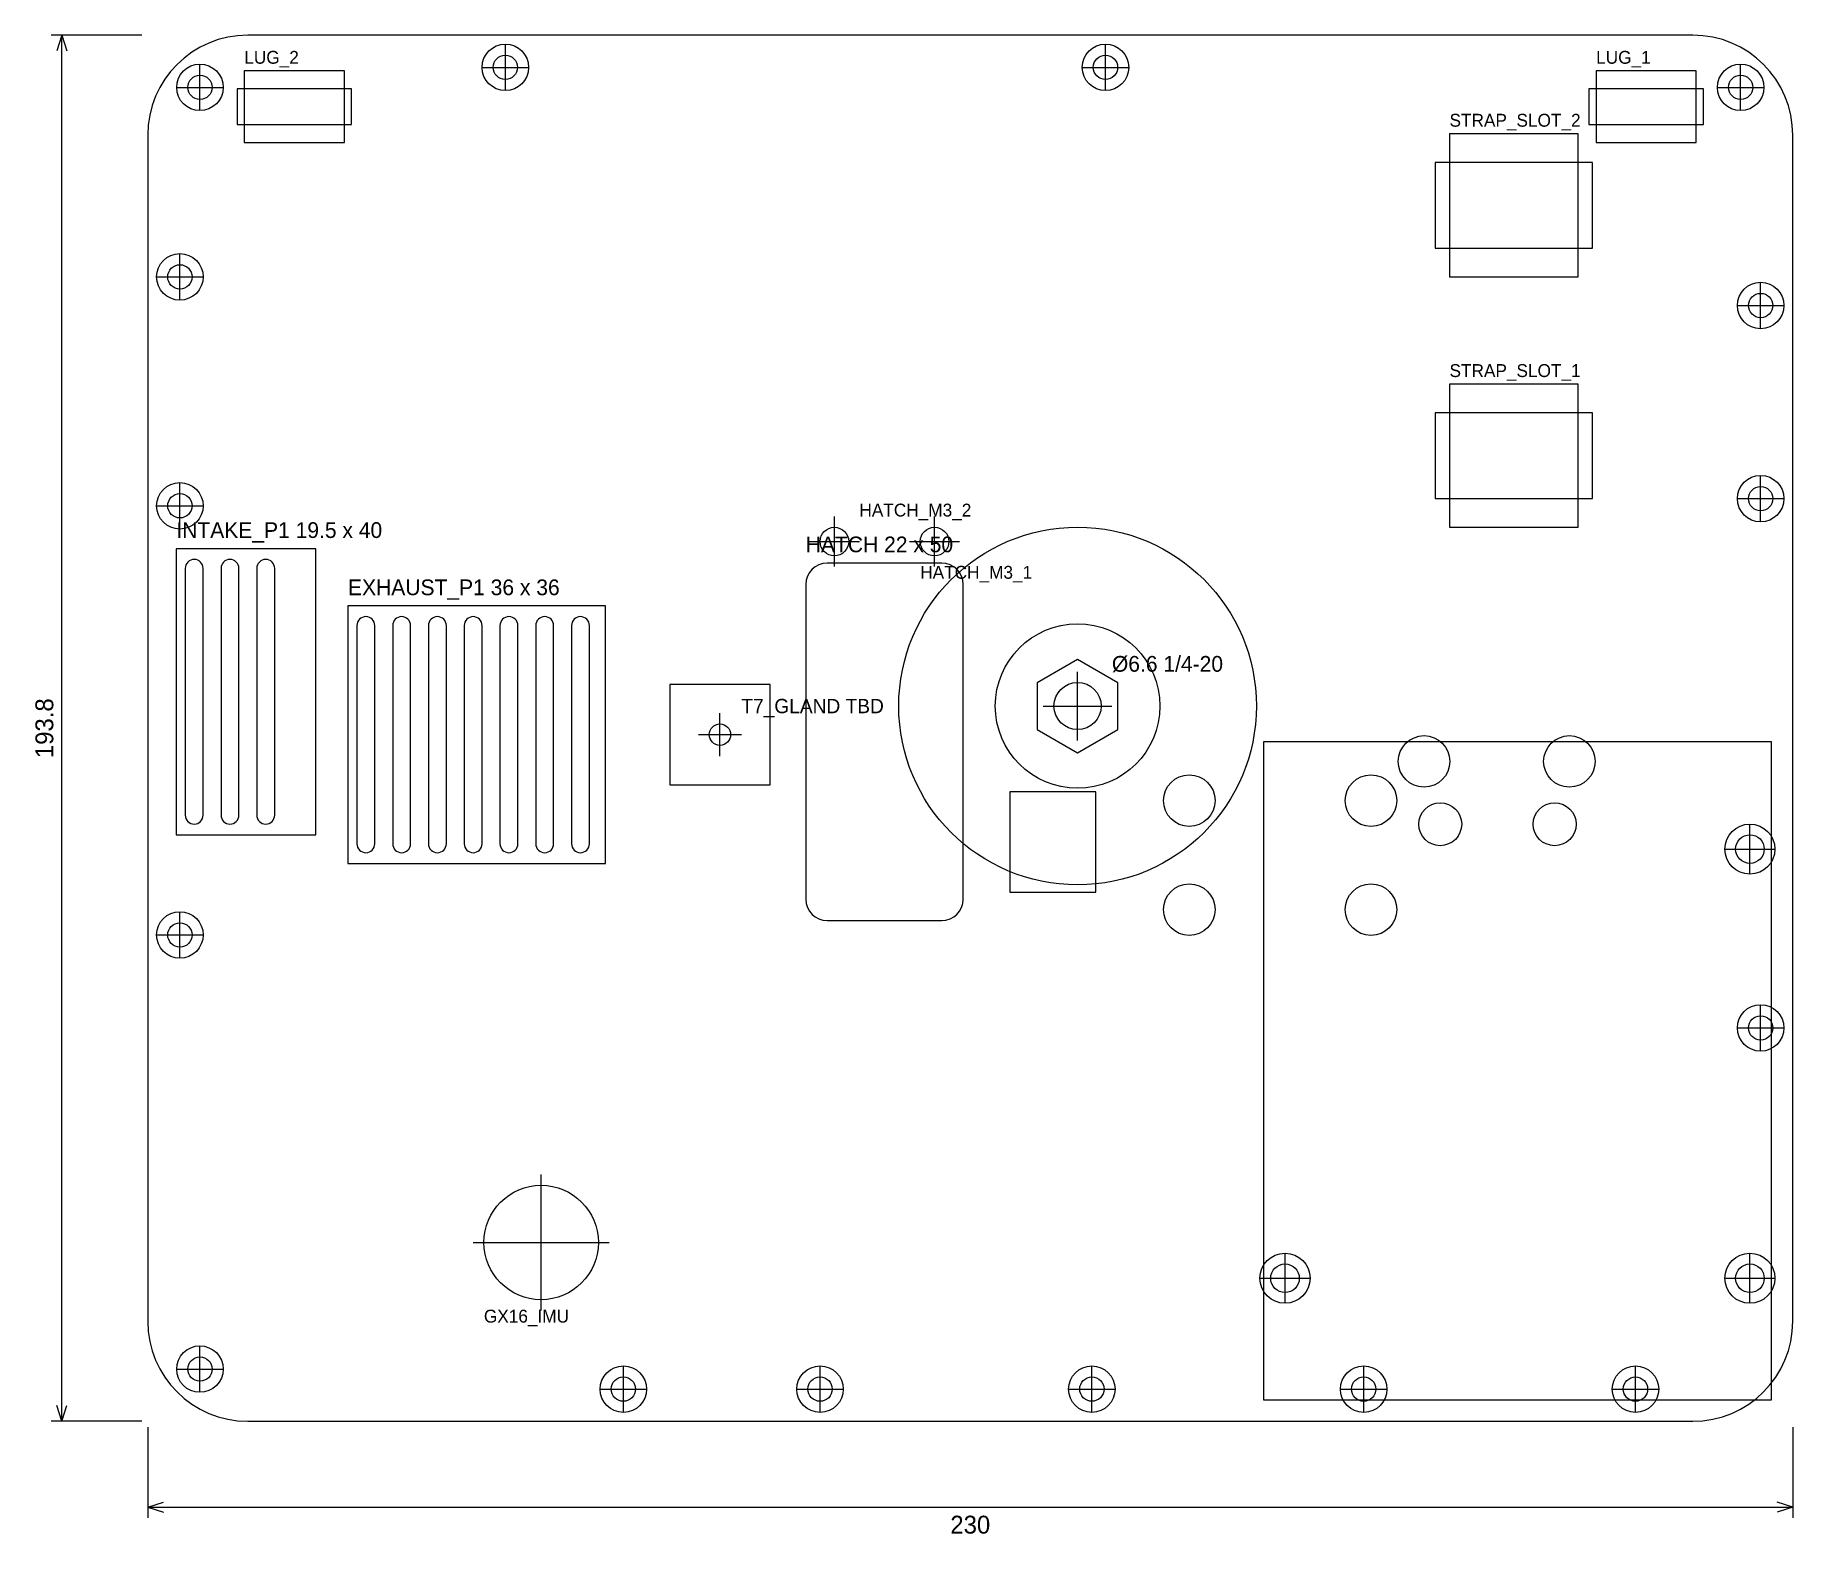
# Model space of a CAD drawing. Extents: x -16 to 230, y -16 to 194.
import ezdxf
from ezdxf.enums import TextEntityAlignment as Align

# ---------------------------------------------------------------- set-up
doc = ezdxf.new("R2010")
doc.units = 0
for name, color, linetype in [('CENTER', 3, 'CONTINUOUS'), ('CUT', 7, 'CONTINUOUS'), ('DIM', 4, 'CONTINUOUS'), ('HIDDEN', 8, 'CONTINUOUS'), ('HOLE', 1, 'CONTINUOUS'), ('TEXT', 7, 'CONTINUOUS'), ('THIN', 7, 'CONTINUOUS')]:
    doc.layers.add(name, color=color, linetype=linetype)

msp = doc.modelspace()

# ---------------------------------------------------------------- linework, layer by layer
at = {"layer": 'CENTER'}
for p, q in [((50, 186.1), (50, 192.5)), ((133.9, 186.1), (133.9, 192.5)), ((7.3, 183.3), (7.3, 189.7)), ((46.8, 189.3), (53.2, 189.3)), ((130.7, 189.3), (137.1, 189.3)), ((222.7, 183.3), (222.7, 189.7)), ((4.1, 186.5), (10.5, 186.5)), ((219.5, 186.5), (225.9, 186.5)), ((4.5, 156.8), (4.5, 163.2)), ((1.3, 160), (7.7, 160)), ((225.5, 152.8), (225.5, 159.2)), ((222.3, 156), (228.7, 156)), ((4.5, 124.8), (4.5, 131.2)), ((225.5, 125.8), (225.5, 132.2)), ((1.3, 128), (7.7, 128)), ((222.3, 129), (228.7, 129)), ((96, 119.5), (96, 126.5)), ((110, 119.5), (110, 126.5)), ((92.5, 123), (99.5, 123)), ((106.5, 123), (113.5, 123)), ((130, 95.2), (130, 104.8)), ((80, 93), (80, 99)), ((125.2, 100), (134.8, 100)), ((77, 96), (83, 96)), ((224, 76.5), (224, 83.5)), ((220.5, 80), (227.5, 80)), ((4.5, 64.8), (4.5, 71.2)), ((1.3, 68), (7.7, 68)), ((225.5, 51.8), (225.5, 58.2)), ((222.3, 55), (228.7, 55)), ((55, 15.5), (55, 34.5)), ((45.5, 25), (64.5, 25)), ((159, 16.5), (159, 23.5)), ((224, 16.5), (224, 23.5)), ((155.5, 20), (162.5, 20)), ((220.5, 20), (227.5, 20)), ((7.3, 4.1), (7.3, 10.5)), ((66.5, 1.3), (66.5, 7.7)), ((94, 1.3), (94, 7.7)), ((132, 1.3), (132, 7.7)), ((170, 1.3), (170, 7.7)), ((208, 1.3), (208, 7.7)), ((4.1, 7.3), (10.5, 7.3)), ((63.3, 4.5), (69.7, 4.5)), ((90.8, 4.5), (97.2, 4.5)), ((128.8, 4.5), (135.2, 4.5)), ((166.8, 4.5), (173.2, 4.5)), ((204.8, 4.5), (211.2, 4.5))]:
    msp.add_line(p, q, dxfattribs=at)
msp.add_circle((130, 100), 25, dxfattribs=at)
at = {"layer": 'CUT'}
for p, q in [((216, 193.8), (14, 193.8)), ((0, 179.8), (0, 14)), ((230, 14), (230, 179.8)), ((6.5, 120.5), (6.5, 120.5)), ((11.5, 120.5), (11.5, 120.5)), ((16.5, 120.5), (16.5, 120.5)), ((5.25, 119.25), (5.25, 84.75)), ((7.75, 84.75), (7.75, 119.25)), ((10.25, 119.25), (10.25, 84.75)), ((12.75, 84.75), (12.75, 119.25)), ((15.25, 119.25), (15.25, 84.75)), ((17.75, 84.75), (17.75, 119.25)), ((111, 120), (95, 120)), ((92, 117), (92, 73)), ((114, 73), (114, 117)), ((29.25, 111.25), (29.25, 80.75)), ((30.5, 112.5), (30.5, 112.5)), ((31.75, 80.75), (31.75, 111.25)), ((34.25, 111.25), (34.25, 80.75)), ((35.5, 112.5), (35.5, 112.5)), ((36.75, 80.75), (36.75, 111.25)), ((39.25, 111.25), (39.25, 80.75)), ((40.5, 112.5), (40.5, 112.5)), ((41.75, 80.75), (41.75, 111.25)), ((44.25, 111.25), (44.25, 80.75)), ((45.5, 112.5), (45.5, 112.5)), ((46.75, 80.75), (46.75, 111.25)), ((49.25, 111.25), (49.25, 80.75)), ((50.5, 112.5), (50.5, 112.5)), ((51.75, 80.75), (51.75, 111.25)), ((54.25, 111.25), (54.25, 80.75)), ((55.5, 112.5), (55.5, 112.5)), ((56.75, 80.75), (56.75, 111.25)), ((59.25, 111.25), (59.25, 80.75)), ((60.5, 112.5), (60.5, 112.5)), ((61.75, 80.75), (61.75, 111.25)), ((6.5, 83.5), (6.5, 83.5)), ((11.5, 83.5), (11.5, 83.5)), ((16.5, 83.5), (16.5, 83.5)), ((30.5, 79.5), (30.5, 79.5)), ((35.5, 79.5), (35.5, 79.5)), ((40.5, 79.5), (40.5, 79.5)), ((45.5, 79.5), (45.5, 79.5)), ((50.5, 79.5), (50.5, 79.5)), ((55.5, 79.5), (55.5, 79.5)), ((60.5, 79.5), (60.5, 79.5)), ((95, 70), (111, 70)), ((14, 0), (216, 0))]:
    msp.add_line(p, q, dxfattribs=at)
for centre, radius, start, end in [((14, 179.8), 14, 90, 180), ((216, 179.8), 14, 0, 90), ((6.5, 119.25), 1.25, 90, 180), ((6.5, 119.25), 1.25, 0, 90), ((11.5, 119.25), 1.25, 90, 180), ((11.5, 119.25), 1.25, 0, 90), ((16.5, 119.25), 1.25, 90, 180), ((16.5, 119.25), 1.25, 0, 90), ((95, 117), 3, 90, 180), ((111, 117), 3, 0, 90), ((30.5, 111.25), 1.25, 90, 180), ((30.5, 111.25), 1.25, 0, 90), ((35.5, 111.25), 1.25, 90, 180), ((35.5, 111.25), 1.25, 0, 90), ((40.5, 111.25), 1.25, 90, 180), ((40.5, 111.25), 1.25, 0, 90), ((45.5, 111.25), 1.25, 90, 180), ((45.5, 111.25), 1.25, 0, 90), ((50.5, 111.25), 1.25, 90, 180), ((50.5, 111.25), 1.25, 0, 90), ((55.5, 111.25), 1.25, 90, 180), ((55.5, 111.25), 1.25, 0, 90), ((60.5, 111.25), 1.25, 90, 180), ((60.5, 111.25), 1.25, 0, 90), ((6.5, 84.75), 1.25, 180, 270), ((6.5, 84.75), 1.25, 270, 360), ((11.5, 84.75), 1.25, 180, 270), ((11.5, 84.75), 1.25, 270, 360), ((16.5, 84.75), 1.25, 180, 270), ((16.5, 84.75), 1.25, 270, 360), ((30.5, 80.75), 1.25, 180, 270), ((30.5, 80.75), 1.25, 270, 360), ((35.5, 80.75), 1.25, 180, 270), ((35.5, 80.75), 1.25, 270, 360), ((40.5, 80.75), 1.25, 180, 270), ((40.5, 80.75), 1.25, 270, 360), ((45.5, 80.75), 1.25, 180, 270), ((45.5, 80.75), 1.25, 270, 360), ((50.5, 80.75), 1.25, 180, 270), ((50.5, 80.75), 1.25, 270, 360), ((55.5, 80.75), 1.25, 180, 270), ((55.5, 80.75), 1.25, 270, 360), ((60.5, 80.75), 1.25, 180, 270), ((60.5, 80.75), 1.25, 270, 360), ((95, 73), 3, 180, 270), ((111, 73), 3, 270, 360), ((14, 14), 14, 180, 270), ((216, 14), 14, 270, 360)]:
    msp.add_arc(centre, radius, start, end, dxfattribs=at)
at = {"layer": 'DIM'}
for p, q in [((-0.8, 193.8), (-13.5, 193.8)), ((-12, 193.8), (-12.7, 191.6)), ((-12, 0), (-12, 193.8)), ((-12, 193.8), (-11.3, 191.6)), ((-0.8, 0), (-13.5, 0)), ((-12, 0), (-12.7, 2.2)), ((-12, 0), (-11.3, 2.2)), ((0, -0.8), (0, -13.5)), ((230, -0.8), (230, -13.5)), ((0, -12), (2.2, -11.3)), ((0, -12), (230, -12)), ((0, -12), (2.2, -12.7)), ((230, -12), (227.8, -11.3)), ((230, -12), (227.8, -12.7))]:
    msp.add_line(p, q, dxfattribs=at)
at = {"layer": 'HIDDEN'}
for p, q in [((28.5, 186.3), (12.5, 186.3)), ((12.5, 186.3), (12.5, 181.3)), ((28.5, 181.3), (28.5, 186.3)), ((217.5, 186.3), (201.5, 186.3)), ((201.5, 186.3), (201.5, 181.3)), ((217.5, 181.3), (217.5, 186.3)), ((12.5, 181.3), (28.5, 181.3)), ((201.5, 181.3), (217.5, 181.3)), ((202, 176), (180, 176)), ((180, 176), (180, 164)), ((202, 164), (202, 176)), ((180, 164), (202, 164)), ((202, 141), (180, 141)), ((180, 141), (180, 129)), ((202, 129), (202, 141)), ((180, 129), (202, 129)), ((23.5, 122), (4, 122)), ((4, 122), (4, 82)), ((23.5, 82), (23.5, 122)), ((64, 114), (28, 114)), ((28, 114), (28, 78)), ((64, 78), (64, 114)), ((130, 106.52), (124.35, 103.26)), ((135.65, 103.26), (130, 106.52)), ((124.35, 103.26), (124.35, 96.74)), ((135.65, 96.74), (135.65, 103.26)), ((87, 103), (73, 103)), ((73, 103), (73, 89)), ((87, 89), (87, 103)), ((124.35, 96.74), (130, 93.48)), ((130, 93.48), (135.65, 96.74)), ((227, 95), (156, 95)), ((156, 95), (156, 3)), ((227, 3), (227, 95)), ((73, 89), (87, 89)), ((132.54, 88), (120.54, 88)), ((120.54, 88), (120.54, 74)), ((132.54, 74), (132.54, 88)), ((4, 82), (23.5, 82)), ((28, 78), (64, 78)), ((120.54, 74), (132.54, 74)), ((156, 3), (227, 3))]:
    msp.add_line(p, q, dxfattribs=at)
for centre, radius in [((50, 189.3), 3.25), ((133.9, 189.3), 3.25), ((7.3, 186.5), 3.25), ((222.7, 186.5), 3.25), ((4.5, 160), 3.25), ((225.5, 156), 3.25), ((4.5, 128), 3.25), ((225.5, 129), 3.25), ((178.44, 92.26), 3.6), ((198.76, 92.26), 3.6), ((145.62, 86.78), 3.6), ((171.02, 86.78), 3.6), ((180.7, 83.48), 3), ((196.7, 83.48), 3), ((145.62, 71.54), 3.6), ((171.02, 71.54), 3.6), ((4.5, 68), 3.25), ((225.5, 55), 3.25), ((7.3, 7.3), 3.25), ((66.5, 4.5), 3.25), ((94, 4.5), 3.25), ((132, 4.5), 3.25), ((170, 4.5), 3.25), ((208, 4.5), 3.25)]:
    msp.add_circle(centre, radius, dxfattribs=at)
at = {"layer": 'HOLE'}
for centre, radius in [((50, 189.3), 1.7), ((133.9, 189.3), 1.7), ((7.3, 186.5), 1.7), ((222.7, 186.5), 1.7), ((4.5, 160), 1.7), ((225.5, 156), 1.7), ((225.5, 129), 1.7), ((4.5, 128), 1.7), ((96, 123), 2), ((110, 123), 2), ((130, 100), 3.3), ((80, 96), 1.5), ((224, 80), 2), ((4.5, 68), 1.7), ((225.5, 55), 1.7), ((55, 25), 8), ((159, 20), 2), ((224, 20), 2), ((7.3, 7.3), 1.7), ((66.5, 4.5), 1.7), ((94, 4.5), 1.7), ((132, 4.5), 1.7), ((170, 4.5), 1.7), ((208, 4.5), 1.7)]:
    msp.add_circle(centre, radius, dxfattribs=at)
at = {"layer": 'THIN'}
for p, q in [((27.5, 188.8), (13.5, 188.8)), ((13.5, 188.8), (13.5, 178.8)), ((27.5, 178.8), (27.5, 188.8)), ((216.5, 188.8), (202.5, 188.8)), ((202.5, 188.8), (202.5, 178.8)), ((216.5, 178.8), (216.5, 188.8)), ((200, 180), (182, 180)), ((182, 180), (182, 160)), ((200, 160), (200, 180)), ((13.5, 178.8), (27.5, 178.8)), ((202.5, 178.8), (216.5, 178.8)), ((182, 160), (200, 160)), ((200, 145), (182, 145)), ((182, 145), (182, 125)), ((200, 125), (200, 145)), ((182, 125), (200, 125))]:
    msp.add_line(p, q, dxfattribs=at)
for centre, radius in [((130, 100), 11.5), ((224, 80), 3.5), ((159, 20), 3.5), ((224, 20), 3.5)]:
    msp.add_circle(centre, radius, dxfattribs=at)

# ---------------------------------------------------------------- texts
at = {"layer": 'DIM'}
msp.add_text('193.8', height=2.5, rotation=90, dxfattribs=at).set_placement((-13.2, 96.9), align=Align.CENTER)
msp.add_text('230', height=2.5, dxfattribs=at).set_placement((115, -15.7), align=Align.CENTER)
at = {"layer": 'TEXT'}
for s, height, p in [('LUG_2', 1.8, (13.5, 189.8)), ('LUG_1', 1.8, (202.5, 189.8)), ('STRAP_SLOT_2', 1.8, (182, 181)), ('STRAP_SLOT_1', 1.8, (182, 146)), ('HATCH_M3_2', 1.8, (99.5, 126.5)), ('INTAKE_P1 19.5 x 40', 2.2, (4, 123.5)), ('HATCH 22 x 50', 2.2, (92, 121.5)), ('HATCH_M3_1', 1.8, (108, 117.8)), ('EXHAUST_P1 36 x 36', 2.2, (28, 115.5)), ('%%c6.6 1/4-20', 2.2, (134.8, 104.8)), ('T7_GLAND TBD', 2, (83, 99)), ('GX16_IMU', 1.8, (47, 13.8))]:
    msp.add_text(s, height=height, dxfattribs=at).set_placement(p)

doc.saveas('drawing.dxf')
